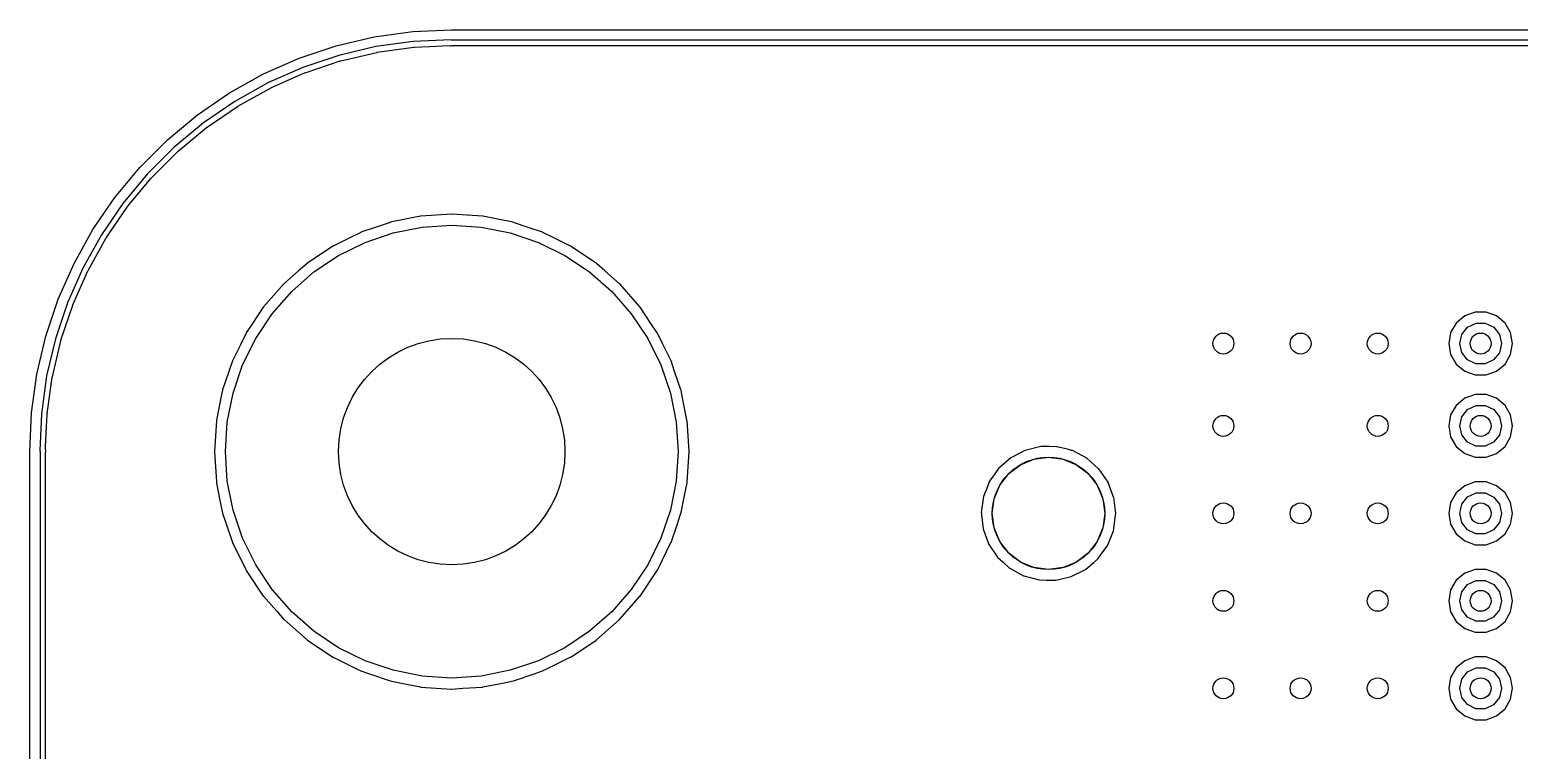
# Model space of a CAD drawing. Extents: x 2.01 to 4.77, y -4.11 to -1.35.
# Drawn here: x 2.014 to 2.584, y -1.628 to -1.352 of the extents above; entities that cross this region are included whole.
import ezdxf

# ---------------------------------------------------------------- set-up
doc = ezdxf.new("R2010")
doc.units = 0
doc.header["$MEASUREMENT"] = 0
doc.layers.add('BLACK', color=7, linetype='CONTINUOUS')

msp = doc.modelspace()

# ---------------------------------------------------------------- linework, layer by layer
at = {"layer": 'BLACK', "linetype": 'CONTINUOUS'}
for p, q in [((2.13098, -1.35855), (2.1455, -1.35514)), ((2.1455, -1.35514), (2.16027, -1.35308)), ((2.16027, -1.35308), (2.17516, -1.3524)), ((2.1748, -1.35618), (2.16061, -1.35684)), ((2.17516, -1.35633), (2.1748, -1.35618)), ((2.17516, -1.3524), (2.17516, -1.3524)), ((2.17516, -1.3524), (4.61217, -1.3524)), ((4.61217, -1.35633), (2.17516, -1.35633)), ((2.17516, -1.35633), (2.17516, -1.35633)), ((2.17516, -1.35633), (2.17516, -1.35633)), ((2.11685, -1.36329), (2.13098, -1.35855)), ((2.14619, -1.35884), (2.13202, -1.36218)), ((2.13271, -1.36427), (2.14651, -1.36103)), ((2.16061, -1.35684), (2.14619, -1.35884)), ((2.14651, -1.36103), (2.14668, -1.36099)), ((2.14668, -1.36099), (2.16073, -1.35904)), ((2.16073, -1.35904), (2.16091, -1.35902)), ((2.16091, -1.35902), (2.16673, -1.35875)), ((2.16673, -1.35875), (2.17425, -1.35841)), ((2.17425, -1.35841), (2.17475, -1.35848)), ((2.17475, -1.35848), (2.17487, -1.35848)), ((2.17487, -1.35848), (2.17516, -1.35857)), ((2.17516, -1.35857), (2.1755, -1.35846)), ((2.1755, -1.35846), (2.17611, -1.35837)), ((2.17611, -1.35837), (4.61123, -1.35837)), ((2.10321, -1.36931), (2.11685, -1.36329)), ((2.11821, -1.3668), (2.10489, -1.37268)), ((2.13202, -1.36218), (2.11821, -1.3668)), ((2.11909, -1.36883), (2.13253, -1.36432)), ((2.13253, -1.36432), (2.13271, -1.36427)), ((2.09018, -1.37656), (2.10321, -1.36931)), ((2.10489, -1.37268), (2.09216, -1.37977)), ((2.10595, -1.37462), (2.11892, -1.36889)), ((2.11892, -1.36889), (2.11909, -1.36883)), ((2.07788, -1.38499), (2.09018, -1.37656)), ((2.0934, -1.38159), (2.10579, -1.3747)), ((2.10579, -1.3747), (2.10595, -1.37462)), ((2.09216, -1.37977), (2.08015, -1.388)), ((2.08155, -1.3897), (2.09325, -1.38169)), ((2.09325, -1.38169), (2.0934, -1.38159)), ((2.06641, -1.39452), (2.07788, -1.38499)), ((2.08015, -1.388), (2.06894, -1.3973)), ((2.0705, -1.39887), (2.0814, -1.38981)), ((2.0814, -1.38981), (2.08155, -1.3897)), ((2.05586, -1.40506), (2.06641, -1.39452)), ((2.06894, -1.3973), (2.05865, -1.4076)), ((2.06034, -1.40902), (2.07036, -1.39899)), ((2.07036, -1.39899), (2.0705, -1.39887)), ((2.04634, -1.41653), (2.05586, -1.40506)), ((2.05865, -1.4076), (2.04934, -1.4188)), ((2.05116, -1.42006), (2.06022, -1.40915)), ((2.06022, -1.40915), (2.06034, -1.40902)), ((2.03791, -1.42883), (2.04634, -1.41653)), ((2.04934, -1.4188), (2.04112, -1.43082)), ((2.04441, -1.42989), (2.05105, -1.4202)), ((2.05105, -1.4202), (2.05116, -1.42006)), ((2.16328, -1.42374), (2.15755, -1.42488)), ((2.16334, -1.42373), (2.16328, -1.42374)), ((2.16328, -1.42374), (2.16328, -1.42374)), ((2.16341, -1.42372), (2.16334, -1.42373)), ((2.17513, -1.42296), (2.16341, -1.42372)), ((2.16341, -1.42372), (2.16341, -1.42372)), ((2.1752, -1.42295), (2.17513, -1.42296)), ((2.17526, -1.42296), (2.1752, -1.42295)), ((2.18699, -1.42372), (2.17526, -1.42296)), ((2.18705, -1.42373), (2.18699, -1.42372)), ((2.18699, -1.42372), (2.18699, -1.42372)), ((2.18712, -1.42374), (2.18705, -1.42373)), ((2.19284, -1.42488), (2.18712, -1.42374)), ((2.18712, -1.42374), (2.18712, -1.42374)), ((2.03066, -1.44186), (2.03791, -1.42883)), ((2.04304, -1.4319), (2.04441, -1.42989)), ((2.14038, -1.42989), (2.13616, -1.43197)), ((2.14044, -1.42987), (2.14038, -1.42989)), ((2.14594, -1.428), (2.14044, -1.42987)), ((2.14205, -1.43376), (2.15278, -1.43012)), ((2.15163, -1.42607), (2.14594, -1.428)), ((2.15169, -1.42605), (2.15163, -1.42607)), ((2.15163, -1.42607), (2.15163, -1.42607)), ((2.15755, -1.42488), (2.15169, -1.42605)), ((2.15278, -1.43012), (2.16389, -1.42791)), ((2.16389, -1.42791), (2.1752, -1.42717)), ((2.1752, -1.42717), (2.1865, -1.42791)), ((2.1865, -1.42791), (2.19761, -1.43012)), ((2.1987, -1.42605), (2.19284, -1.42488)), ((2.19761, -1.43012), (2.20834, -1.43376)), ((2.19877, -1.42607), (2.1987, -1.42605)), ((2.20445, -1.428), (2.19877, -1.42607)), ((2.19877, -1.42607), (2.19877, -1.42607)), ((2.20996, -1.42987), (2.20445, -1.428)), ((2.21001, -1.42989), (2.20996, -1.42987)), ((2.21423, -1.43197), (2.21001, -1.42989)), ((2.04112, -1.43082), (2.03403, -1.44354)), ((2.03758, -1.44168), (2.04294, -1.43205)), ((2.04294, -1.43205), (2.04304, -1.4319)), ((2.12973, -1.43516), (2.11996, -1.44168)), ((2.12978, -1.43512), (2.12973, -1.43516)), ((2.12973, -1.43516), (2.12973, -1.43516)), ((2.13616, -1.43197), (2.12978, -1.43512)), ((2.13189, -1.43877), (2.14205, -1.43376)), ((2.20834, -1.43376), (2.2185, -1.43877)), ((2.22061, -1.43512), (2.21423, -1.43197)), ((2.22066, -1.43516), (2.22061, -1.43512)), ((2.23044, -1.44168), (2.22066, -1.43516)), ((2.22066, -1.43516), (2.22066, -1.43516)), ((2.02464, -1.4555), (2.03066, -1.44186)), ((2.03604, -1.44444), (2.03758, -1.44168)), ((2.11986, -1.44176), (2.11662, -1.4446)), ((2.1199, -1.44172), (2.11986, -1.44176)), ((2.11986, -1.44176), (2.11986, -1.44176)), ((2.11996, -1.44168), (2.1199, -1.44172)), ((2.11996, -1.44168), (2.11996, -1.44168)), ((2.12247, -1.44506), (2.13189, -1.43877)), ((2.2185, -1.43877), (2.22792, -1.44506)), ((2.23049, -1.44172), (2.23044, -1.44168)), ((2.23044, -1.44168), (2.23044, -1.44168)), ((2.23054, -1.44176), (2.23049, -1.44172)), ((2.23377, -1.4446), (2.23054, -1.44176)), ((2.23054, -1.44176), (2.23054, -1.44176)), ((2.03403, -1.44354), (2.02815, -1.45686)), ((2.03024, -1.45757), (2.03596, -1.4446)), ((2.03596, -1.4446), (2.03604, -1.44444)), ((2.11662, -1.4446), (2.11097, -1.44955)), ((2.11395, -1.45253), (2.12247, -1.44506)), ((2.22792, -1.44506), (2.23644, -1.45253)), ((2.23942, -1.44955), (2.23377, -1.4446)), ((2.11093, -1.4496), (2.10318, -1.45844)), ((2.10648, -1.46105), (2.11395, -1.45253)), ((2.11097, -1.44955), (2.11093, -1.4496)), ((2.23644, -1.45253), (2.24391, -1.46105)), ((2.23946, -1.4496), (2.23942, -1.44955)), ((2.24721, -1.45844), (2.23946, -1.4496)), ((2.0199, -1.46964), (2.02464, -1.4555)), ((2.02815, -1.45686), (2.02352, -1.47067)), ((2.02567, -1.47118), (2.03017, -1.45774)), ((2.03017, -1.45774), (2.03024, -1.45757)), ((2.1031, -1.45854), (2.09896, -1.46474)), ((2.10314, -1.45849), (2.1031, -1.45854)), ((2.1031, -1.45854), (2.1031, -1.45854)), ((2.10318, -1.45844), (2.10314, -1.45849)), ((2.10318, -1.45844), (2.10318, -1.45844)), ((2.24726, -1.45849), (2.24721, -1.45844)), ((2.24721, -1.45844), (2.24721, -1.45844)), ((2.24729, -1.45854), (2.24726, -1.45849)), ((2.25144, -1.46474), (2.24729, -1.45854)), ((2.24729, -1.45854), (2.24729, -1.45854)), ((2.10019, -1.47047), (2.10648, -1.46105)), ((2.24391, -1.46105), (2.25021, -1.47047)), ((2.55955, -1.4646), (2.55743, -1.46827)), ((2.5628, -1.46187), (2.55955, -1.4646)), ((2.56678, -1.46042), (2.5628, -1.46187)), ((2.56392, -1.46618), (2.56713, -1.46464)), ((2.57102, -1.46042), (2.56678, -1.46042)), ((2.56713, -1.46464), (2.57068, -1.46464)), ((2.57068, -1.46464), (2.57389, -1.46619)), ((2.575, -1.46187), (2.57102, -1.46042)), ((2.57825, -1.4646), (2.575, -1.46187)), ((2.58037, -1.46827), (2.57825, -1.4646)), ((2.01649, -1.48415), (2.0199, -1.46964)), ((2.09651, -1.46842), (2.09444, -1.47261)), ((2.09654, -1.46837), (2.09651, -1.46842)), ((2.09651, -1.46842), (2.09651, -1.46842)), ((2.09896, -1.46474), (2.09654, -1.46837)), ((2.25386, -1.46837), (2.25144, -1.46474)), ((2.25389, -1.46842), (2.25386, -1.46837)), ((2.25587, -1.47244), (2.25389, -1.46842)), ((2.25389, -1.46842), (2.25389, -1.46842)), ((2.55743, -1.46827), (2.55669, -1.47244)), ((2.5609, -1.47243), (2.5617, -1.46896)), ((2.5617, -1.46896), (2.56392, -1.46618)), ((2.57389, -1.46619), (2.57611, -1.46897)), ((2.57611, -1.46897), (2.5769, -1.47244)), ((2.5811, -1.47244), (2.58037, -1.46827)), ((2.02352, -1.47067), (2.02019, -1.48484)), ((2.02238, -1.48516), (2.02562, -1.47136)), ((2.02562, -1.47136), (2.02567, -1.47118)), ((2.09444, -1.47261), (2.09128, -1.47902)), ((2.09518, -1.48063), (2.10019, -1.47047)), ((2.25021, -1.47047), (2.25522, -1.48063)), ((2.25595, -1.47261), (2.25587, -1.47244)), ((2.25911, -1.47902), (2.25595, -1.47261)), ((2.55669, -1.47244), (2.55743, -1.47662)), ((2.56168, -1.4759), (2.5609, -1.47243)), ((2.5639, -1.47868), (2.56168, -1.4759)), ((2.57609, -1.47594), (2.57387, -1.47871)), ((2.5769, -1.47247), (2.57609, -1.47594)), ((2.5769, -1.47244), (2.5769, -1.47247)), ((2.58037, -1.47662), (2.5811, -1.47244)), ((2.09128, -1.47902), (2.08991, -1.48307)), ((2.09153, -1.49136), (2.09518, -1.48063)), ((2.25522, -1.48063), (2.25886, -1.49136)), ((2.26049, -1.48307), (2.25911, -1.47902)), ((2.55743, -1.47662), (2.55955, -1.48029)), ((2.55955, -1.48029), (2.5628, -1.48301)), ((2.5671, -1.48024), (2.5639, -1.47868)), ((2.57066, -1.48025), (2.5671, -1.48024)), ((2.57387, -1.47871), (2.57066, -1.48025)), ((2.575, -1.48301), (2.57825, -1.48029)), ((2.57825, -1.48029), (2.58037, -1.47662)), ((2.01443, -1.49892), (2.01649, -1.48415)), ((2.02019, -1.48484), (2.01818, -1.49927)), ((2.02039, -1.49938), (2.02234, -1.48534)), ((2.02234, -1.48534), (2.02238, -1.48516)), ((2.08991, -1.48307), (2.08753, -1.49008)), ((2.26286, -1.49008), (2.26049, -1.48307)), ((2.5628, -1.48301), (2.56678, -1.48446)), ((2.56678, -1.48446), (2.57102, -1.48446)), ((2.57102, -1.48446), (2.575, -1.48301)), ((2.08712, -1.49198), (2.08518, -1.50173)), ((2.08746, -1.49027), (2.08712, -1.49198)), ((2.08753, -1.49008), (2.08746, -1.49027)), ((2.08932, -1.50247), (2.09153, -1.49136)), ((2.25886, -1.49136), (2.26107, -1.50247)), ((2.26293, -1.49027), (2.26286, -1.49008)), ((2.26327, -1.49198), (2.26293, -1.49027)), ((2.26521, -1.50173), (2.26327, -1.49198)), ((2.56678, -1.49192), (2.5628, -1.49337)), ((2.57102, -1.49192), (2.56678, -1.49192)), ((2.575, -1.49337), (2.57102, -1.49192)), ((2.55955, -1.49609), (2.55743, -1.49976)), ((2.5628, -1.49337), (2.55955, -1.49609)), ((2.5617, -1.50046), (2.56392, -1.49768)), ((2.56392, -1.49768), (2.56713, -1.49614)), ((2.56713, -1.49614), (2.57068, -1.49614)), ((2.57068, -1.49614), (2.57389, -1.49768)), ((2.57389, -1.49768), (2.57611, -1.50047)), ((2.57825, -1.49609), (2.575, -1.49337)), ((2.58037, -1.49976), (2.57825, -1.49609)), ((2.01374, -1.51381), (2.01443, -1.49892)), ((2.01818, -1.49927), (2.01753, -1.51345)), ((2.0198, -1.5119), (2.02016, -1.50411)), ((2.02016, -1.50411), (2.02037, -1.49956)), ((2.02037, -1.49956), (2.02039, -1.49938)), ((2.08514, -1.50199), (2.08438, -1.5136)), ((2.08515, -1.50192), (2.08514, -1.50199)), ((2.08514, -1.50199), (2.08514, -1.50199)), ((2.08518, -1.50173), (2.08515, -1.50192)), ((2.08858, -1.51378), (2.08932, -1.50247)), ((2.26107, -1.50247), (2.26181, -1.51378)), ((2.26525, -1.50192), (2.26521, -1.50173)), ((2.26525, -1.50199), (2.26525, -1.50192)), ((2.26538, -1.50394), (2.26525, -1.50199)), ((2.26525, -1.50199), (2.26525, -1.50199)), ((2.26601, -1.5136), (2.26538, -1.50394)), ((2.55743, -1.49976), (2.55669, -1.50394)), ((2.55669, -1.50394), (2.55743, -1.50811)), ((2.5609, -1.50392), (2.5617, -1.50046)), ((2.56168, -1.50739), (2.5609, -1.50392)), ((2.5769, -1.50396), (2.57609, -1.50743)), ((2.57611, -1.50047), (2.5769, -1.50394)), ((2.5769, -1.50394), (2.5769, -1.50396)), ((2.5811, -1.50394), (2.58037, -1.49976)), ((2.58037, -1.50811), (2.5811, -1.50394)), ((2.55743, -1.50811), (2.55955, -1.51178)), ((2.5639, -1.51018), (2.56168, -1.50739)), ((2.5671, -1.51173), (2.5639, -1.51018)), ((2.57387, -1.51021), (2.57066, -1.51174)), ((2.57609, -1.50743), (2.57387, -1.51021)), ((2.57825, -1.51178), (2.58037, -1.50811)), ((2.01374, -3.95082), (2.01374, -1.51381)), ((2.01374, -1.51381), (2.01374, -1.51381)), ((2.01753, -1.51345), (2.01768, -1.51381)), ((2.01768, -1.51381), (2.01768, -1.51381)), ((2.01768, -1.51381), (2.01768, -1.51381)), ((2.01768, -1.51381), (2.01768, -3.95082)), ((2.01971, -1.51476), (2.01981, -1.51415)), ((2.01971, -3.94988), (2.01971, -1.51476)), ((2.01975, -1.5129), (2.0198, -1.5119)), ((2.01982, -1.51341), (2.01975, -1.5129)), ((2.01981, -1.51415), (2.01992, -1.51381)), ((2.01982, -1.51352), (2.01982, -1.51341)), ((2.01991, -1.51378), (2.01982, -1.51352)), ((2.01992, -1.51381), (2.01991, -1.51378)), ((2.08438, -1.5136), (2.08437, -1.51378)), ((2.08437, -1.51378), (2.08437, -1.51384)), ((2.08437, -1.51384), (2.08513, -1.52538)), ((2.08932, -1.52508), (2.08858, -1.51378)), ((2.26181, -1.51378), (2.26107, -1.52508)), ((2.26526, -1.52538), (2.26602, -1.51384)), ((2.26603, -1.51378), (2.26601, -1.5136)), ((2.26602, -1.51384), (2.26603, -1.51378)), ((2.39303, -1.51411), (2.38909, -1.51614)), ((2.39448, -1.51336), (2.39303, -1.51411)), ((2.39458, -1.51331), (2.39448, -1.51336)), ((2.40059, -1.51186), (2.39458, -1.51331)), ((2.39798, -1.51663), (2.40354, -1.5159)), ((2.40377, -1.51188), (2.40059, -1.51186)), ((2.40354, -1.5159), (2.40911, -1.51663)), ((2.40665, -1.5119), (2.40377, -1.51188)), ((2.40676, -1.5119), (2.40665, -1.5119)), ((2.40665, -1.5119), (2.40665, -1.5119)), ((2.41077, -1.5129), (2.40676, -1.5119)), ((2.41238, -1.51331), (2.41077, -1.5129)), ((2.41276, -1.5134), (2.41238, -1.51331)), ((2.41821, -1.51629), (2.41276, -1.5134)), ((2.55955, -1.51178), (2.5628, -1.51451)), ((2.5628, -1.51451), (2.56678, -1.51596)), ((2.56678, -1.51596), (2.57102, -1.51596)), ((2.57066, -1.51174), (2.5671, -1.51173)), ((2.57102, -1.51596), (2.575, -1.51451)), ((2.575, -1.51451), (2.57825, -1.51178)), ((2.38437, -1.5203), (2.3821, -1.52352)), ((2.38444, -1.5202), (2.38437, -1.5203)), ((2.38437, -1.5203), (2.38437, -1.5203)), ((2.38909, -1.51614), (2.38444, -1.5202)), ((2.38834, -1.5222), (2.39279, -1.51878)), ((2.39279, -1.51878), (2.39798, -1.51663)), ((2.40911, -1.51663), (2.41429, -1.51878)), ((2.41429, -1.51878), (2.41875, -1.5222)), ((2.4183, -1.51637), (2.41821, -1.51629)), ((2.4226, -1.5202), (2.4183, -1.51637)), ((2.42283, -1.5204), (2.4226, -1.5202)), ((2.42632, -1.52549), (2.42283, -1.5204)), ((2.08513, -1.52538), (2.08515, -1.52564)), ((2.08515, -1.52564), (2.08516, -1.5257)), ((2.08516, -1.5257), (2.08516, -1.5257)), ((2.08516, -1.5257), (2.08624, -1.53116)), ((2.09153, -1.5362), (2.08932, -1.52508)), ((2.26107, -1.52508), (2.25886, -1.5362)), ((2.26415, -1.53116), (2.26524, -1.5257)), ((2.26524, -1.5257), (2.26525, -1.52564)), ((2.26524, -1.5257), (2.26524, -1.5257)), ((2.26525, -1.52564), (2.26526, -1.52538)), ((2.38027, -1.52683), (2.37864, -1.53101)), ((2.38084, -1.52536), (2.38027, -1.52683)), ((2.38089, -1.52525), (2.38084, -1.52536)), ((2.38084, -1.52536), (2.38084, -1.52536)), ((2.3821, -1.52352), (2.38089, -1.52525)), ((2.38278, -1.53184), (2.38492, -1.52665)), ((2.38492, -1.52665), (2.38834, -1.5222)), ((2.41875, -1.5222), (2.42216, -1.52665)), ((2.42216, -1.52665), (2.42431, -1.53184)), ((2.42637, -1.5256), (2.42632, -1.52549)), ((2.42847, -1.53116), (2.42637, -1.5256)), ((2.5628, -1.52683), (2.55955, -1.52956)), ((2.56678, -1.52538), (2.5628, -1.52683)), ((2.57102, -1.52538), (2.56678, -1.52538)), ((2.575, -1.52683), (2.57102, -1.52538)), ((2.57825, -1.52956), (2.575, -1.52683)), ((2.08624, -1.53116), (2.08746, -1.53729)), ((2.26296, -1.53713), (2.26415, -1.53116)), ((2.37864, -1.53101), (2.37784, -1.53713)), ((2.38204, -1.5374), (2.38278, -1.53184)), ((2.42431, -1.53184), (2.42504, -1.5374)), ((2.42851, -1.53127), (2.42847, -1.53116)), ((2.42847, -1.53116), (2.42847, -1.53116)), ((2.42925, -1.5374), (2.42851, -1.53127)), ((2.55955, -1.52956), (2.55743, -1.53323)), ((2.5617, -1.53392), (2.56392, -1.53114)), ((2.56392, -1.53114), (2.56713, -1.5296)), ((2.56713, -1.5296), (2.57068, -1.5296)), ((2.57068, -1.5296), (2.57389, -1.53115)), ((2.57389, -1.53115), (2.57611, -1.53393)), ((2.58037, -1.53323), (2.57825, -1.52956)), ((2.08746, -1.53729), (2.08748, -1.53735)), ((2.08748, -1.53735), (2.08748, -1.53735)), ((2.08748, -1.53735), (2.08886, -1.54141)), ((2.09518, -1.54693), (2.09153, -1.5362)), ((2.25886, -1.5362), (2.25522, -1.54693)), ((2.26153, -1.54141), (2.26291, -1.53735)), ((2.26291, -1.53735), (2.26293, -1.53729)), ((2.26291, -1.53735), (2.26291, -1.53735)), ((2.26293, -1.53729), (2.26296, -1.53713)), ((2.37784, -1.53713), (2.37785, -1.53725)), ((2.37785, -1.53725), (2.37785, -1.53725)), ((2.37785, -1.53725), (2.37793, -1.53798)), ((2.37793, -1.53798), (2.37851, -1.54327)), ((2.38278, -1.54297), (2.38204, -1.5374)), ((2.42504, -1.5374), (2.42431, -1.54297)), ((2.42849, -1.54327), (2.42924, -1.538)), ((2.42924, -1.53794), (2.42925, -1.5374)), ((2.42924, -1.538), (2.42924, -1.53794)), ((2.42925, -1.5374), (2.42925, -1.5374)), ((2.55743, -1.53323), (2.55669, -1.5374)), ((2.55669, -1.5374), (2.55743, -1.54158)), ((2.5609, -1.53739), (2.5617, -1.53392)), ((2.56168, -1.54086), (2.5609, -1.53739)), ((2.5769, -1.53743), (2.57609, -1.5409)), ((2.57611, -1.53393), (2.5769, -1.5374)), ((2.5769, -1.5374), (2.5769, -1.53743)), ((2.5811, -1.5374), (2.58037, -1.53323)), ((2.58037, -1.54158), (2.5811, -1.5374)), ((2.08886, -1.54141), (2.09128, -1.54854)), ((2.25911, -1.54854), (2.26153, -1.54141)), ((2.37851, -1.54327), (2.38064, -1.54907)), ((2.38492, -1.54815), (2.38278, -1.54297)), ((2.42431, -1.54297), (2.42216, -1.54815)), ((2.42607, -1.54979), (2.42837, -1.54405)), ((2.42837, -1.54405), (2.42849, -1.54327)), ((2.55743, -1.54158), (2.55955, -1.54525)), ((2.5639, -1.54364), (2.56168, -1.54086)), ((2.5671, -1.5452), (2.5639, -1.54364)), ((2.57387, -1.54367), (2.57066, -1.54521)), ((2.57609, -1.5409), (2.57387, -1.54367)), ((2.57825, -1.54525), (2.58037, -1.54158)), ((2.09128, -1.54854), (2.09131, -1.5486)), ((2.09131, -1.5486), (2.09638, -1.55887)), ((2.10019, -1.55709), (2.09518, -1.54693)), ((2.25522, -1.54693), (2.25021, -1.55709)), ((2.25402, -1.55887), (2.25908, -1.5486)), ((2.25908, -1.5486), (2.25911, -1.54854)), ((2.38064, -1.54907), (2.38408, -1.5542)), ((2.38834, -1.5526), (2.38492, -1.54815)), ((2.42216, -1.54815), (2.41875, -1.5526)), ((2.42247, -1.5548), (2.42586, -1.55008)), ((2.42586, -1.55008), (2.426, -1.54988)), ((2.426, -1.54988), (2.42607, -1.54979)), ((2.426, -1.54988), (2.426, -1.54988)), ((2.55955, -1.54525), (2.5628, -1.54797)), ((2.5628, -1.54797), (2.56678, -1.54942)), ((2.56678, -1.54942), (2.57102, -1.54942)), ((2.57066, -1.54521), (2.5671, -1.5452)), ((2.57102, -1.54942), (2.575, -1.54797)), ((2.575, -1.54797), (2.57825, -1.54525)), ((2.38408, -1.5542), (2.38417, -1.55428)), ((2.38417, -1.55428), (2.38417, -1.55428)), ((2.38417, -1.55428), (2.38614, -1.55607)), ((2.39279, -1.55602), (2.38834, -1.5526)), ((2.41875, -1.5526), (2.41429, -1.55602)), ((2.42087, -1.55617), (2.42247, -1.5548)), ((2.09638, -1.55887), (2.09654, -1.55919)), ((2.09654, -1.55919), (2.09657, -1.55925)), ((2.09657, -1.55925), (2.09657, -1.55925)), ((2.09657, -1.55925), (2.1031, -1.56902)), ((2.10648, -1.56651), (2.10019, -1.55709)), ((2.25021, -1.55709), (2.24391, -1.56651)), ((2.24729, -1.56902), (2.25382, -1.55925)), ((2.25382, -1.55925), (2.25386, -1.55919)), ((2.25382, -1.55925), (2.25382, -1.55925)), ((2.25386, -1.55919), (2.25402, -1.55887)), ((2.38614, -1.55607), (2.38865, -1.55836)), ((2.38865, -1.55836), (2.38875, -1.55841)), ((2.38875, -1.55841), (2.38875, -1.55841)), ((2.38875, -1.55841), (2.39398, -1.56125)), ((2.39798, -1.55817), (2.39279, -1.55602)), ((2.39398, -1.56125), (2.39398, -1.56125)), ((2.39398, -1.56125), (2.39408, -1.5613)), ((2.39408, -1.5613), (2.39707, -1.56209)), ((2.40354, -1.5589), (2.39798, -1.55817)), ((2.40911, -1.55817), (2.40354, -1.5589)), ((2.41429, -1.55602), (2.40911, -1.55817)), ((2.41225, -1.56159), (2.41713, -1.55914)), ((2.41713, -1.55914), (2.41766, -1.55887)), ((2.41766, -1.55887), (2.41777, -1.55881)), ((2.41766, -1.55887), (2.41766, -1.55887)), ((2.41777, -1.55881), (2.41786, -1.55874)), ((2.41786, -1.55874), (2.42087, -1.55617)), ((2.41786, -1.55874), (2.41786, -1.55874)), ((2.5628, -1.5603), (2.55955, -1.56302)), ((2.56678, -1.55885), (2.5628, -1.5603)), ((2.57102, -1.55885), (2.56678, -1.55885)), ((2.575, -1.5603), (2.57102, -1.55885)), ((2.57825, -1.56302), (2.575, -1.5603)), ((2.11395, -1.57502), (2.10648, -1.56651)), ((2.24391, -1.56651), (2.23644, -1.57502)), ((2.39707, -1.56209), (2.39994, -1.56284)), ((2.39994, -1.56284), (2.39994, -1.56284)), ((2.39994, -1.56284), (2.40005, -1.56287)), ((2.40005, -1.56287), (2.40263, -1.56291)), ((2.40263, -1.56291), (2.40611, -1.56297)), ((2.40611, -1.56297), (2.40611, -1.56297)), ((2.40611, -1.56297), (2.40623, -1.56297)), ((2.40623, -1.56297), (2.40634, -1.56294)), ((2.40634, -1.56294), (2.40635, -1.56294)), ((2.40635, -1.56294), (2.40799, -1.56256)), ((2.40799, -1.56256), (2.41225, -1.56159)), ((2.55743, -1.56669), (2.55669, -1.57087)), ((2.55955, -1.56302), (2.55743, -1.56669)), ((2.5617, -1.56738), (2.56392, -1.56461)), ((2.56392, -1.56461), (2.56713, -1.56306)), ((2.56713, -1.56306), (2.57068, -1.56307)), ((2.57068, -1.56307), (2.57389, -1.56461)), ((2.57389, -1.56461), (2.57611, -1.5674)), ((2.58037, -1.56669), (2.57825, -1.56302)), ((2.5811, -1.57087), (2.58037, -1.56669)), ((2.1031, -1.56902), (2.1031, -1.56902)), ((2.1031, -1.56902), (2.10314, -1.56907)), ((2.10314, -1.56907), (2.10318, -1.56912)), ((2.10318, -1.56912), (2.10318, -1.56912)), ((2.10318, -1.56912), (2.10822, -1.57487)), ((2.24217, -1.57487), (2.24568, -1.57087)), ((2.24568, -1.57087), (2.24721, -1.56912)), ((2.24721, -1.56912), (2.24726, -1.56907)), ((2.24721, -1.56912), (2.24721, -1.56912)), ((2.24726, -1.56907), (2.24729, -1.56902)), ((2.24729, -1.56902), (2.24729, -1.56902)), ((2.55669, -1.57087), (2.55743, -1.57504)), ((2.5609, -1.57085), (2.5617, -1.56738)), ((2.56168, -1.57432), (2.5609, -1.57085)), ((2.5769, -1.57089), (2.57609, -1.57436)), ((2.57611, -1.5674), (2.5769, -1.57087)), ((2.5769, -1.57087), (2.5769, -1.57089)), ((2.58037, -1.57504), (2.5811, -1.57087)), ((2.10822, -1.57487), (2.11097, -1.578)), ((2.11097, -1.578), (2.11102, -1.57805)), ((2.11102, -1.57805), (2.11986, -1.5858)), ((2.12247, -1.5825), (2.11395, -1.57502)), ((2.23644, -1.57502), (2.22792, -1.5825)), ((2.23054, -1.5858), (2.23937, -1.57805)), ((2.23937, -1.57805), (2.23942, -1.578)), ((2.23942, -1.578), (2.24217, -1.57487)), ((2.55743, -1.57504), (2.55955, -1.57871)), ((2.5639, -1.57711), (2.56168, -1.57432)), ((2.5671, -1.57866), (2.5639, -1.57711)), ((2.57066, -1.57867), (2.5671, -1.57866)), ((2.57387, -1.57714), (2.57066, -1.57867)), ((2.57609, -1.57436), (2.57387, -1.57714)), ((2.57825, -1.57871), (2.58037, -1.57504)), ((2.13189, -1.58879), (2.12247, -1.5825)), ((2.22792, -1.5825), (2.2185, -1.58879)), ((2.55955, -1.57871), (2.5628, -1.58144)), ((2.5628, -1.58144), (2.56678, -1.58289)), ((2.56678, -1.58289), (2.57102, -1.58289)), ((2.57102, -1.58289), (2.575, -1.58144)), ((2.575, -1.58144), (2.57825, -1.57871)), ((2.11986, -1.5858), (2.11986, -1.5858)), ((2.11986, -1.5858), (2.1199, -1.58584)), ((2.1199, -1.58584), (2.11996, -1.58587)), ((2.11996, -1.58587), (2.11996, -1.58587)), ((2.11996, -1.58587), (2.12968, -1.59237)), ((2.14205, -1.5938), (2.13189, -1.58879)), ((2.2185, -1.58879), (2.20834, -1.5938)), ((2.22071, -1.59237), (2.23044, -1.58587)), ((2.23044, -1.58587), (2.23049, -1.58584)), ((2.23044, -1.58587), (2.23044, -1.58587)), ((2.23049, -1.58584), (2.23054, -1.5858)), ((2.23054, -1.5858), (2.23054, -1.5858)), ((2.12968, -1.59237), (2.12978, -1.59244)), ((2.12978, -1.59244), (2.12984, -1.59247)), ((2.12984, -1.59247), (2.12984, -1.59247)), ((2.12984, -1.59247), (2.13829, -1.59663)), ((2.15278, -1.59744), (2.14205, -1.5938)), ((2.20834, -1.5938), (2.19761, -1.59744)), ((2.2121, -1.59663), (2.22055, -1.59247)), ((2.22055, -1.59247), (2.22061, -1.59244)), ((2.22055, -1.59247), (2.22055, -1.59247)), ((2.22061, -1.59244), (2.22071, -1.59237)), ((2.5628, -1.59376), (2.55955, -1.59649)), ((2.56678, -1.59231), (2.5628, -1.59376)), ((2.57102, -1.59231), (2.56678, -1.59231)), ((2.575, -1.59376), (2.57102, -1.59231)), ((2.57825, -1.59649), (2.575, -1.59376)), ((2.13829, -1.59663), (2.14044, -1.59769)), ((2.14044, -1.59769), (2.14329, -1.59866)), ((2.14329, -1.59866), (2.15163, -1.60149)), ((2.16389, -1.59965), (2.15278, -1.59744)), ((2.1752, -1.60039), (2.16389, -1.59965)), ((2.1865, -1.59965), (2.1752, -1.60039)), ((2.19761, -1.59744), (2.1865, -1.59965)), ((2.19877, -1.60149), (2.2071, -1.59866)), ((2.2071, -1.59866), (2.20996, -1.59769)), ((2.20996, -1.59769), (2.2121, -1.59663)), ((2.55743, -1.60016), (2.55669, -1.60433)), ((2.55955, -1.59649), (2.55743, -1.60016)), ((2.5609, -1.60432), (2.5617, -1.60085)), ((2.5617, -1.60085), (2.56392, -1.59807)), ((2.56392, -1.59807), (2.56713, -1.59653)), ((2.56713, -1.59653), (2.57068, -1.59653)), ((2.57068, -1.59653), (2.57389, -1.59808)), ((2.57389, -1.59808), (2.57611, -1.60086)), ((2.57611, -1.60086), (2.5769, -1.60433)), ((2.58037, -1.60016), (2.57825, -1.59649)), ((2.5811, -1.60433), (2.58037, -1.60016)), ((2.15163, -1.60149), (2.15163, -1.60149)), ((2.15163, -1.60149), (2.15169, -1.60151)), ((2.15169, -1.60151), (2.15581, -1.60233)), ((2.15581, -1.60233), (2.16328, -1.60382)), ((2.16328, -1.60382), (2.16328, -1.60382)), ((2.16328, -1.60382), (2.16334, -1.60383)), ((2.16334, -1.60383), (2.16341, -1.60384)), ((2.16341, -1.60384), (2.16341, -1.60384)), ((2.16341, -1.60384), (2.17513, -1.6046)), ((2.17513, -1.6046), (2.1752, -1.60461)), ((2.1752, -1.60461), (2.17526, -1.6046)), ((2.17526, -1.6046), (2.17943, -1.60433)), ((2.17943, -1.60433), (2.18699, -1.60384)), ((2.18699, -1.60384), (2.18705, -1.60383)), ((2.18699, -1.60384), (2.18699, -1.60384)), ((2.18705, -1.60383), (2.18712, -1.60382)), ((2.18712, -1.60382), (2.19458, -1.60233)), ((2.18712, -1.60382), (2.18712, -1.60382)), ((2.19458, -1.60233), (2.1987, -1.60151)), ((2.1987, -1.60151), (2.19877, -1.60149)), ((2.19877, -1.60149), (2.19877, -1.60149)), ((2.55669, -1.60433), (2.55743, -1.60851)), ((2.56168, -1.60779), (2.5609, -1.60432)), ((2.5769, -1.60436), (2.57609, -1.60783)), ((2.5769, -1.60433), (2.5769, -1.60436)), ((2.58037, -1.60851), (2.5811, -1.60433)), ((2.5811, -1.60433), (2.5811, -1.60433)), ((2.55743, -1.60851), (2.55955, -1.61218)), ((2.55955, -1.61218), (2.5628, -1.6149)), ((2.5639, -1.61057), (2.56168, -1.60779)), ((2.5671, -1.61213), (2.5639, -1.61057)), ((2.57066, -1.61213), (2.5671, -1.61213)), ((2.57387, -1.6106), (2.57066, -1.61213)), ((2.57609, -1.60783), (2.57387, -1.6106)), ((2.575, -1.6149), (2.57825, -1.61218)), ((2.57825, -1.61218), (2.58037, -1.60851)), ((2.5628, -1.6149), (2.56678, -1.61635)), ((2.56678, -1.61635), (2.57102, -1.61635)), ((2.57102, -1.61635), (2.575, -1.6149))]:
    msp.add_line(p, q, dxfattribs=at)
at = {"layer": 'BLACK'}
for centre, radius in [((2.47047, -1.47244), 0.004), ((2.5, -1.47244), 0.004), ((2.52953, -1.47244), 0.004), ((2.5689, -1.47244), 0.004), ((2.1752, -1.51378), 0.04331), ((2.1752, -1.51378), 0.04331), ((2.47047, -1.50394), 0.004), ((2.52953, -1.50394), 0.004), ((2.5689, -1.50394), 0.004), ((2.40354, -1.5374), 0.0215), ((2.40354, -1.5374), 0.0215), ((2.47047, -1.5374), 0.004), ((2.5, -1.5374), 0.004), ((2.52953, -1.5374), 0.004), ((2.5689, -1.5374), 0.004), ((2.47047, -1.57087), 0.004), ((2.52953, -1.57087), 0.004), ((2.5689, -1.57087), 0.004), ((2.47047, -1.60433), 0.004), ((2.5, -1.60433), 0.004), ((2.52953, -1.60433), 0.004), ((2.5689, -1.60433), 0.004)]:
    msp.add_circle(centre, radius, dxfattribs=at)

doc.saveas('drawing.dxf')
